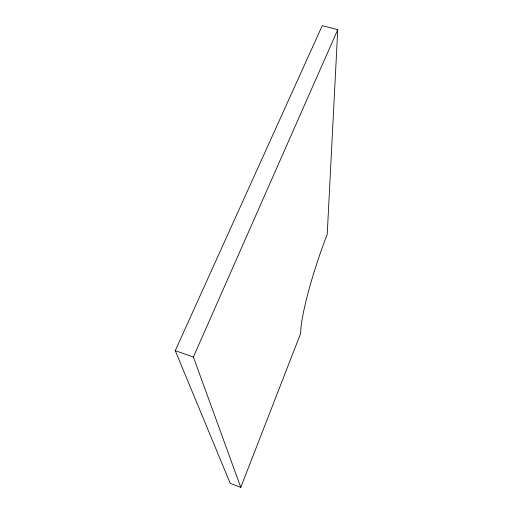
<?xml version="1.0" encoding="UTF-8"?>
<svg xmlns="http://www.w3.org/2000/svg" width="513" height="513" viewBox="0 0 513 513"><rect width="100%" height="100%" fill="white"/><g stroke="black" fill="none" stroke-linecap="round" stroke-linejoin="round"><path stroke-width="0.77" d="M337.746 29.709L327.211 234.531A73.16 9.305 -72.2 0 0 300.663 333.45L240.789 487.35L230.215 483.381L175.254 350.668L322.241 25.65L337.746 29.709L193.382 356.99L240.789 487.35M175.254 350.668L193.382 356.99"/></g></svg>
